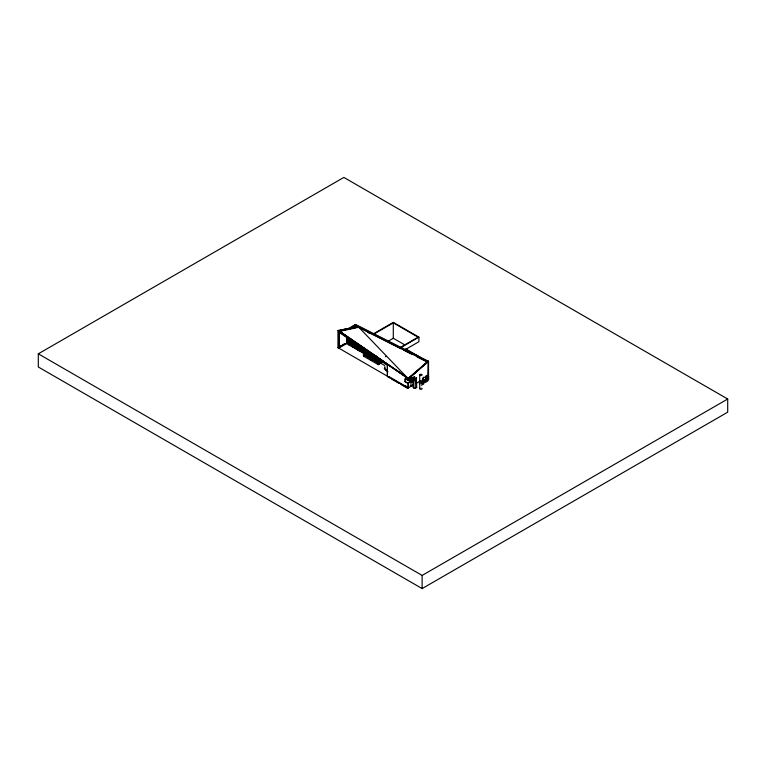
<?xml version="1.0" encoding="UTF-8"?>
<svg xmlns="http://www.w3.org/2000/svg" width="766" height="766" viewBox="0 0 766 766"><rect width="100%" height="100%" fill="white"/><g stroke="black" fill="none" stroke-linecap="round" stroke-linejoin="round"><path stroke-width="1.15" d="M384.905 367.69L384.905 368.322M412.989 378.969L411.773 382.167L405.013 378.758L405.013 381.698L407.981 383.412L410.949 381.698L407.981 382.952M384.896 366.579L384.35 368.341M427.763 376.202L428.156 361.14L410.949 376.642L428.548 361.341L355.568 324.487L350.617 327.522L355.165 324.822L355.165 326.297L357.473 327.637L355.568 326.038L352.006 328.097M428.156 361.14L410.155 376.613L412.434 379.199L413.812 378.394M356.353 327.436L358.536 326.977L427.763 361.935L407.981 378.844L410.681 376.594M415.296 388.238L415.296 380.127L411.773 382.167L411.773 380.597L416.321 377.791L416.714 387.414L415.296 388.238A2.078 1.197 0 0 1 412.989 386.897L412.989 381.229M339.348 346.988L345.275 343.522M347.649 342.594L338.352 347.572M38.3 353.825L343.867 177.415L727.7 399.019L727.7 412.175L422.133 588.585L38.3 366.981L38.3 353.825L422.133 575.429L727.7 399.019M355.031 327.111L354.505 327.417L356.353 326.823L338.754 330.692L355.568 327.025M355.96 326.938L337.959 330.51L337.959 347.659L339.147 347.888L339.147 331.793M338.993 347.065L345.16 343.503M381.545 362.768L347.458 343.091L338.754 348.109L338.754 332.023L387.405 365.286L387.405 376.202L387.405 365.286M347.649 343.206L346.864 343.656L346.864 336.523M373.281 333.947L393.322 322.371L418.916 337.155L418.916 341.722L404.888 349.823M373.798 334.1L393.293 322.85L418.102 337.164L400.656 347.237M358.239 349.315L357.444 349.765L357.444 343.982M359.12 349.823L358.335 350.282L358.335 344.509M359.934 350.292L359.139 350.751L359.139 344.987M361.6 350.225L359.915 351.192L359.915 345.447M361.992 350.455L360.307 351.422L360.307 345.677M362.854 351.977L362.059 352.437L362.059 347.86M364.195 352.753L363.4 353.212L363.4 348.645M363.448 354.371L364.922 353.519L379.764 362.079L379.764 363.793L378.28 364.654L363.448 356.085L363.448 354.371L379.764 363.793M365.123 355.347L363.639 356.2L363.639 354.715L365.123 353.863L372.247 357.971M388.161 341.224L393.293 338.266L404.668 344.824M363.448 356.085L364.922 355.233M371.213 356.803L370.428 357.262L370.428 353.902M372.247 359.455L370.763 360.317L370.763 358.833L363.639 354.715M372.439 359.57L370.955 360.422L370.955 358.938L378.078 363.055L378.078 364.539L379.563 363.678L379.563 362.194L372.439 358.086M399.881 348.147L418.916 337.155M378.078 363.055L380.041 361.906L380.041 359.714M382.033 362.021L380.357 362.998L380.357 360.815M383.268 361.772L380.75 363.228L380.75 359.953M405.013 381.698L408.374 383.182L408.374 387.855L388.831 376.566M412.031 379.515L412.031 378.05L414.406 376.68L414.799 379.266M414.799 376.91L412.434 378.28L410.155 376.613M409.858 380.223L412.031 378.969L407.981 378.471L409.236 379.639M411.773 381.324L414.444 379.783M405.013 386.37L405.808 385.911M410.547 386.141L412.625 384.944M337.959 347.659L407.981 388.084L413.018 385.174M416.12 383.383L420.266 380.989M425.81 376.365A3.246 1.877 60 0 1 428.318 376.001L425.35 377.705A3.246 1.877 60 0 0 422.727 378.825M425.791 378.011L428.271 376.929L428.271 379.074L425.791 380.166M424.45 379.888L421.626 381.133L421.922 383.948L424.45 382.493L424.153 379.677A2.758 1.589 60 0 0 422.296 379.524M424.115 380.472L422.009 381.391L424.115 380.472L424.115 382.301L422.257 383.364L421.444 382.895L423.292 381.832L424.45 382.493M425.858 379.361L427.313 378.528L428.663 379.304L428.663 376.24M425.034 380.635L428.002 378.921L428.002 380.894L425.034 382.607L425.034 380.635L425.695 381.018L428.663 379.304M422.2 383.134L423.885 382.167M415.335 387.759L416.714 387.414M421.367 385.298L423.885 383.843M385.451 356.726L386.15 356.343M411.773 380.597L338.352 330.424L409.465 379.294L411.773 380.597L416.714 378.021L411.773 380.874L337.959 330.51M407.158 377.609L358.536 326.977L338.754 331.151L407.005 377.801M339.913 331.285L356.2 327.848M357.473 327.522L358.536 327.36L401.135 348.875M409.858 379.294L409.465 380.999L406.296 378.978M410.011 379.093L412.031 379.352L410.155 377.025M368.073 332.559L370.198 333.622M355.165 324.822L427.763 361.485M403.261 349.947L411.782 354.256M417.106 356.937L426.691 361.782M405.741 348.951L420.965 357.741M405.741 349.334L419.337 357.186M427.763 375.752L428.548 376.202L428.548 361.341M384.637 365.468L346.663 343.541L346.663 336.408M410.155 385.911L410.949 386.37L410.949 380.97M387.558 376.748L389.626 377.935M391.694 379.132L398.923 383.306M400.991 384.503L407.186 388.084M387.969 371.73L387.577 371.491M387.385 371.376L385.442 369.959M387.146 370.744L386.619 370.371M339.721 332.195L387.5 364.855M386.457 370.246L385.174 368.934M385.365 369.892L384.398 368.542M412.031 378.05L410.547 376.326L412.434 377.83L412.434 379.285M426.088 378.184L426.088 380.338M425.599 377.523L425.695 381.018M423.857 380.329L423.512 379.974A2.403 1.388 60 0 0 423.253 379.85M423.292 381.832L423.292 383.603M422.257 381.535L422.257 383.364M422.133 575.429L422.133 588.585M421.846 380.98L421.846 382.761M419.988 383.833L420.017 381.736A2.403 1.388 60 0 1 420.18 381.257M419.711 374.909L419.711 388.63M419.404 384.168L419.404 382.081A2.758 1.589 60 0 1 420.199 380.721M413.583 379.783L413.583 387.893M407.981 383.412L407.981 388.084M405.405 378.528L405.405 381.468M393.293 322.85L393.293 338.266M381.075 360.393L381.075 362.577M381.018 360.432L381.018 362.615L347.525 343.283L347.649 337.26M379.247 359.072L379.247 362.356M379.055 358.967L379.055 362.241M378.28 362.94L378.28 364.654M377.035 356.86L377.035 360.164L376.24 360.623L376.24 356.209M376.834 357.846L376.834 360.049L376.049 360.508L376.049 356.094M374.823 355.558L374.823 358.89L374.028 359.34L374.028 354.907M374.622 356.554L374.622 358.775L373.837 359.235L373.837 354.792M372.87 355.529L372.87 357.76L372.085 358.22L372.085 353.758M372.678 355.424L372.678 357.645M371.883 353.643L371.883 358.105M371.414 353.566L371.414 356.918L370.62 357.377L370.62 354.016M369.48 352.427L369.48 355.807L368.685 356.257L368.685 351.757M369.279 352.312L369.279 355.692L368.494 356.152L368.494 351.642M367.9 351.508L367.9 354.897L367.115 355.347L367.115 350.828M367.709 352.523L367.709 354.782L366.914 355.233L366.914 350.713M366.521 350.694L366.521 354.093L365.727 354.553L365.727 350.014M366.32 350.579L366.32 353.978L365.535 354.438L365.535 349.899M364.396 349.449L364.396 352.867L363.601 353.327L363.601 348.76M363.046 348.664L363.046 352.092L362.261 352.551L362.261 346.826M360.135 345.801L360.135 350.407L359.34 350.866L359.34 345.102M359.321 345.322L359.321 349.938L358.536 350.397L358.536 344.623M358.431 344.796L358.431 349.43L357.645 349.88L357.645 344.097M357.243 344.097L357.243 348.741L356.458 349.2L356.458 343.388M357.052 343.982L357.052 348.626L356.257 349.085L356.257 343.273M355.759 343.225L355.759 347.888L354.974 348.339L354.974 342.517M355.568 325.052L355.568 326.038M355.568 343.111L355.568 347.774L354.773 348.224L354.773 342.402M353.289 341.77L353.289 346.452L352.494 346.912L352.494 341.052M353.088 341.655L353.088 346.347L352.303 346.797L352.303 340.937M351.115 339.309L351.115 345.198L350.321 345.658L350.321 338.582M350.914 340.372L350.914 345.083L350.129 345.543L350.129 338.467M349.631 338.428L349.631 344.346L348.836 344.805L348.836 337.701M349.43 339.501L349.43 344.231L348.645 344.69L348.645 338.773M347.458 338.333L347.458 343.091M423.521 378.117A2.825 1.628 60 0 1 424 377.475M425.81 376.594A2.825 1.628 60 0 1 426.174 376.221M352.35 328.097A2.078 1.197 0 0 1 353.25 328.241M415.296 380.127A2.078 1.197 0 0 1 414.981 380.137M413.209 379.553A2.087 1.015 -2.4 0 1 412.979 379.122M421.702 388.151A1.168 0.67 0 0 1 421.702 389.109A1.168 0.67 0 0 1 420.055 389.109A1.168 0.67 0 0 1 420.055 388.151M420.055 375.378A1.168 0.67 0 0 0 421.999 375.081A1.168 0.67 0 0 0 420.572 374.258A1.168 0.67 0 0 0 420.055 375.378"/></g></svg>
